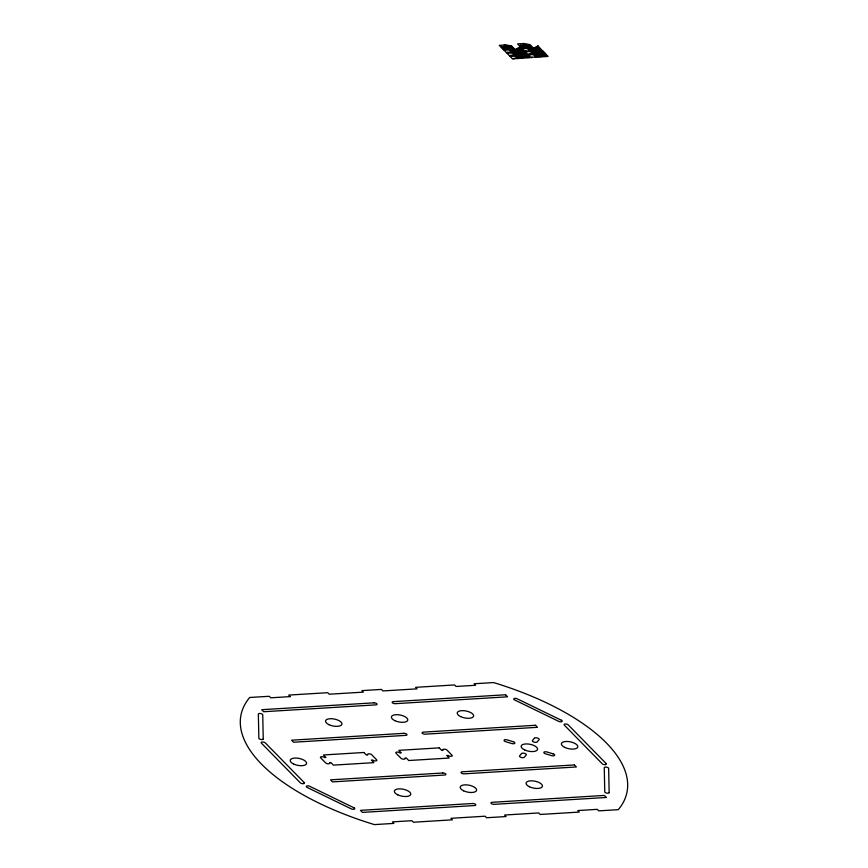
<?xml version="1.0" encoding="UTF-8"?>
<svg xmlns="http://www.w3.org/2000/svg" width="868" height="868" viewBox="0 0 868 868"><rect width="100%" height="100%" fill="white"/><g stroke="black" fill="none" stroke-linecap="round" stroke-linejoin="round"><path stroke-width="1.3" d="M606.309 797.475L494.131 804.332A2.224 0.944 11.3 0 1 491.19 803.442A2.224 0.944 11.3 0 1 492.145 802.303L604.334 795.435L606.331 797.475M510.97 49.378L513.411 51.635L511.209 49.367C520.746 54.543 509.592 49.411 513.563 49.226C520.16 54.988 510.992 48.022 514.984 49.281L517.61 51.982L512.673 52.275L510.048 49.574L510.948 49.519M514.019 52.503L516.46 54.76L514.257 52.492C523.784 57.668 512.63 52.536 516.601 52.351C523.198 58.113 514.03 51.147 518.022 52.405L520.648 55.107L515.722 55.4L513.096 52.698L513.997 52.644M517.013 55.595L519.455 57.841L517.252 55.574C526.789 60.749 515.635 55.617 519.606 55.433C526.203 61.194 517.035 54.239 521.028 55.498L523.654 58.189L518.717 58.481L516.091 55.78L516.992 55.736M542.088 54.695L543.249 54.749L542.229 54.684M545.202 54.51L544.16 54.565L545.516 54.977L544.985 54.445M526.941 55.91L525.899 55.975M529.263 44.789L528.341 44.973M527.191 44.908L526.268 45.093M527.473 56.463L526.561 56.648M524.749 55.91L523.827 56.095M525.4 56.583L524.489 56.778M524.207 56.073L523.968 56.095M521.527 753.565L519.628 755.844A2.506 1.063 11.3 0 0 521.212 757.46A2.506 1.063 11.3 0 0 524.315 757.265L526.225 754.997A2.506 1.063 11.3 0 0 524.63 753.381A2.506 1.063 11.3 0 0 521.527 753.565M534.406 738.234L532.496 740.502A2.506 1.063 11.3 0 0 534.08 742.118A2.506 1.063 11.3 0 0 537.194 741.934L539.093 739.655A2.506 1.063 11.3 0 0 537.509 738.039A2.506 1.063 11.3 0 0 534.406 738.234M519.606 47.187L515.939 49.053L516.417 49.812L518.76 51.95L523.697 51.668L519.606 47.187M537.986 45.895L534.319 47.762L534.796 48.532L537.151 50.669L542.077 50.377L537.986 45.895M290.216 696.603L270.707 697.818L269.221 696.288L249.702 697.481A196.808 83.48 11.3 0 0 374.39 824.6L393.898 823.406L392.412 821.877L411.92 820.694L413.418 822.224L452.445 819.826L450.948 818.307L485.093 816.213L486.59 817.743L506.098 816.549L504.601 815.03L538.757 812.936L540.243 814.466L579.271 812.079L577.773 810.549L597.271 809.345L598.768 810.864L618.276 809.67A196.808 83.48 11.3 0 0 493.61 682.573L474.091 683.767L475.588 685.286L456.069 686.469L454.572 684.95L415.555 687.337L417.052 688.856L382.896 690.939L381.399 689.42L361.891 690.613L363.377 692.132L329.232 694.216L327.735 692.697L288.719 695.084L290.216 696.603M373.869 702.83L261.669 709.698L263.655 711.738L375.855 704.87A2.224 0.944 11.3 0 0 376.81 703.731A2.224 0.944 11.3 0 0 373.869 702.83M505.577 694.769L393.378 701.637A2.224 0.944 11.3 0 0 392.423 702.776A2.224 0.944 11.3 0 0 395.374 703.677L507.552 696.809L505.577 694.769M403.783 733.33L291.583 740.198L293.579 742.238L405.779 735.37A2.224 0.944 11.3 0 0 406.734 734.23A2.224 0.944 11.3 0 0 403.783 733.33M535.491 725.268L423.291 732.136A2.224 0.944 11.3 0 0 422.336 733.276A2.224 0.944 11.3 0 0 425.287 734.176L537.466 727.308L535.491 725.268M363.909 752.491L323.417 754.965L325.912 757.504L324.578 757.59A2.224 0.944 11.3 0 0 321.627 756.69A2.224 0.944 11.3 0 0 320.672 757.829L325.663 762.907A2.224 0.944 11.3 0 0 328.603 763.807A2.224 0.944 11.3 0 0 329.558 762.668L330.903 762.592L333.399 765.131L373.88 762.657L371.385 760.108L372.73 760.032A2.224 0.944 11.3 0 0 375.681 760.932A2.224 0.944 11.3 0 0 376.625 759.793L371.645 754.704A2.224 0.944 11.3 0 0 368.694 753.815A2.224 0.944 11.3 0 0 367.739 754.943L366.404 755.03L363.909 752.491M439.251 747.869L398.77 750.353L401.266 752.892L399.92 752.979A2.224 0.944 11.3 0 0 396.98 752.079A2.224 0.944 11.3 0 0 396.025 753.218L401.005 758.296A2.224 0.944 11.3 0 0 403.956 759.196A2.224 0.944 11.3 0 0 404.911 758.057L406.257 757.981L408.741 760.52L449.233 758.046L446.738 755.496L448.083 755.42A2.224 0.944 11.3 0 0 451.024 756.321A2.224 0.944 11.3 0 0 451.978 755.182L446.998 750.093A2.224 0.944 11.3 0 0 444.047 749.192A2.224 0.944 11.3 0 0 443.092 750.332L441.747 750.419L439.251 747.869M442.713 772.997L330.513 779.855L332.498 781.894L444.698 775.026A2.224 0.944 11.3 0 0 445.653 773.887A2.224 0.944 11.3 0 0 442.713 772.997M574.421 764.936L462.221 771.804A2.224 0.944 11.3 0 0 461.266 772.932A2.224 0.944 11.3 0 0 464.217 773.833L576.385 766.965L574.421 764.936M472.626 803.497L360.426 810.365L362.423 812.394L474.622 805.537A2.224 0.944 11.3 0 0 475.577 804.397A2.224 0.944 11.3 0 0 472.626 803.497M522.514 43.595L517.588 43.888L521.603 48.293L527.039 47.968L522.514 43.595M504.189 45.06L499.263 45.353L503.277 49.758L508.713 49.433L504.189 45.06M524.315 44.073L523.393 43.4L530.098 44.648L532.919 47.556L527.994 47.849L524.315 44.073M505.881 45.429L504.959 44.745L511.653 46.004L514.485 48.912L509.549 49.205L505.881 45.429M521.05 45.331L520.008 45.396L521.05 45.331M523.122 45.212L522.08 45.266L523.122 45.212M508.756 46.254L507.715 46.319L508.756 46.254M510.829 46.134L509.787 46.199L510.829 46.134M502.724 46.796L501.693 46.861L502.724 46.796M504.796 46.677L503.765 46.742L504.796 46.677M521.039 46.037L521.57 46.579L521.039 46.037M522.341 45.961L522.861 46.503L522.341 45.961M523.632 45.885L524.153 46.427L523.632 45.885M527.18 45.613L527.711 46.156L527.18 45.613M528.482 45.537L529.003 46.08L528.482 45.537M529.773 45.461L530.294 46.004L529.773 45.461M508.746 46.97L509.266 47.501L508.746 46.97M510.037 46.894L510.568 47.425L510.037 46.894M511.339 46.818L511.86 47.349L511.339 46.818M502.724 47.512L503.245 48.044L502.724 47.512M504.015 47.436L504.536 47.968L504.015 47.436M505.306 47.349L505.838 47.892L505.306 47.349M522.091 47.122L522.612 47.664L522.091 47.122M523.382 47.046L523.914 47.577L523.382 47.046M524.684 46.97L525.205 47.501L524.684 46.97M528.232 46.698L528.753 47.23L528.232 46.698M529.523 46.622L530.055 47.154L529.523 46.622M530.825 46.546L531.346 47.078L530.825 46.546M509.798 48.044L510.319 48.586L509.798 48.044M511.089 47.968L511.61 48.51L511.089 47.968M512.38 47.892L512.912 48.434L512.38 47.892M503.765 48.586L504.297 49.129L503.765 48.586M505.067 48.51L505.588 49.053L505.067 48.51M506.359 48.434L506.879 48.977L506.359 48.434M529.415 48.152L528.493 48.348L531.118 51.049L536.044 50.756L533.419 48.055C529.426 46.796 538.594 53.762 532.008 48C528.026 48.185 539.18 53.317 529.654 48.141L531.856 50.409L529.415 48.152M536.348 47.729L535.306 47.794L536.348 47.729M538.42 47.61L537.379 47.664L538.42 47.61M517.957 49.009L516.927 49.075L517.957 49.009M520.03 48.89L518.999 48.955L520.03 48.89M527.299 48.467L522.373 48.76L524.999 51.451L526.051 51.396L525.509 50.843L529.925 51.169L527.299 48.467M505.762 49.856L503.928 50.105L506.554 52.807L507.606 52.742L507.075 52.188L511.491 52.514L508.865 49.812L505.762 49.856M536.337 48.434L536.858 48.977L536.337 48.434M537.628 48.358L538.16 48.901L537.628 48.358M538.93 48.282L539.451 48.825L538.93 48.282M517.957 49.726L518.478 50.257L517.957 49.726M519.248 49.65L519.78 50.181L519.248 49.65M520.55 49.574L521.071 50.105L520.55 49.574M537.39 49.519L537.91 50.051L537.39 49.519M538.681 49.443L539.202 49.975L538.681 49.443M539.972 49.367L540.504 49.899L539.972 49.367M519.01 50.8L519.531 51.342L519.01 50.8M520.301 50.724L520.822 51.266L520.301 50.724M521.592 50.648L522.124 51.19L521.592 50.648M532.453 51.277L531.531 51.472L534.156 54.174L539.093 53.881L536.467 51.179C532.464 49.921 541.632 56.887 535.046 51.125C531.075 51.31 542.218 56.442 532.692 51.266L534.894 53.534L532.453 51.277M538.41 50.897L537.249 50.973L539.994 53.805L545.44 53.48L542.684 50.648L538.41 50.897M520.03 52.188L518.858 52.254L521.614 55.085L527.06 54.771L524.305 51.939L520.03 52.188M527.234 51.635L525.411 51.885L528.037 54.575L529.089 54.521L528.786 53.946L530.381 54.445L529.849 53.892L531.683 54.369L531.14 53.816L532.963 54.293L530.337 51.592L527.234 51.635M508.8 52.981L506.977 53.23L509.603 55.932L510.655 55.867L510.113 55.313L511.946 55.791L511.404 55.237L514.529 55.639L511.903 52.937L508.8 52.981M539.44 51.559L539.972 52.091L539.44 51.559M540.742 51.472L541.263 52.015L540.742 51.472M542.033 51.396L542.554 51.939L542.033 51.396M521.06 52.84L521.581 53.382L521.06 52.84M522.352 52.764L522.883 53.306L522.352 52.764M523.654 52.688L524.174 53.23L523.654 52.688M540.493 52.633L541.014 53.176L540.493 52.633M541.784 52.557L542.316 53.1L541.784 52.557M543.086 52.481L543.607 53.013L543.086 52.481M522.113 53.914L522.634 54.456L522.113 53.914M523.404 53.838L523.936 54.38L523.404 53.838M524.706 53.762L525.227 54.304L524.706 53.762M530.24 54.717L528.406 54.966L531.032 57.668L532.084 57.603L531.552 57.049L535.968 57.375L533.343 54.673L530.24 54.717M535.458 54.358L534.536 54.554L537.162 57.255L542.088 56.962L539.462 54.261L538.279 54.196L540.493 56.463L538.041 54.207L537.118 54.402L539.191 56.539L536.88 54.424L535.697 54.348L537.661 56.626L535.458 54.358M545.581 53.903L540.645 54.196L543.14 56.767L548.077 56.474L545.581 53.903M511.805 56.073L509.972 56.311L512.597 59.013L513.65 58.948L513.357 58.384L514.952 58.872L514.409 58.319L517.534 58.72L514.908 56.029L511.805 56.073M527.202 55.194L522.265 55.487L524.76 58.047L529.697 57.755L527.202 55.194M543.693 54.521L544.214 55.053L543.693 54.521M525.314 55.802L525.834 56.344L525.314 55.802M526.605 55.726L527.136 56.268L526.605 55.726M543.78 55.302L542.75 55.368L543.78 55.302M545.853 55.183L544.822 55.237L545.853 55.183M543.444 55.671L544.561 56.105L543.444 55.671M544.746 55.595L545.267 56.138L544.746 55.595M546.037 55.519L545.473 55.91L546.634 55.975L546.037 55.519M525.064 56.962L526.182 57.386L525.064 56.962M526.366 56.887L526.887 57.418L526.366 56.887M527.657 56.8L527.755 57.158C525.867 57.158 529.382 57.755 527.657 56.8M513.162 741.684L507.27 739.894A2.506 1.063 11.3 0 0 504.167 740.078A2.506 1.063 11.3 0 0 505.751 741.695L511.643 743.496A2.506 1.063 11.3 0 0 514.757 743.301A2.506 1.063 11.3 0 0 513.162 741.684M552.97 753.804L547.068 752.003A2.506 1.063 11.3 0 0 543.965 752.198A2.506 1.063 11.3 0 0 545.56 753.815L551.451 755.605A2.506 1.063 11.3 0 0 554.554 755.42A2.506 1.063 11.3 0 0 552.97 753.804M561.336 720.234L517.241 698.827A2.224 0.944 11.3 0 0 514.171 698.534A2.224 0.944 11.3 0 0 514.637 699.944L558.742 721.362A2.224 0.944 11.3 0 0 561.802 721.655A2.224 0.944 11.3 0 0 561.336 720.234M353.862 807.728L309.757 786.321A2.224 0.944 11.3 0 0 306.697 786.028A2.224 0.944 11.3 0 0 307.163 787.45L351.258 808.857A2.224 0.944 11.3 0 0 354.328 809.15A2.224 0.944 11.3 0 0 353.862 807.728M606.135 763.525L568.236 724.889A2.224 0.944 11.3 0 0 565.285 723.988A2.224 0.944 11.3 0 0 564.33 725.127L602.229 763.764A2.224 0.944 11.3 0 0 605.18 764.665A2.224 0.944 11.3 0 0 606.135 763.525M304.191 782.545L265.293 742.889A2.224 0.944 11.3 0 0 262.342 741.999A2.224 0.944 11.3 0 0 261.387 743.127L300.285 782.784A2.224 0.944 11.3 0 0 303.236 783.685A2.224 0.944 11.3 0 0 304.191 782.545M609.152 792.527L608.642 768.451A2.224 0.944 11.3 0 0 606.428 767.149A2.224 0.944 11.3 0 0 604.258 767.757L604.768 791.833A2.224 0.944 11.3 0 0 606.982 793.146A2.224 0.944 11.3 0 0 609.152 792.527M263.243 738.907L262.733 714.831A2.224 0.944 11.3 0 0 260.519 713.518A2.224 0.944 11.3 0 0 258.349 714.136L258.859 738.212A2.224 0.944 11.3 0 0 261.073 739.514A2.224 0.944 11.3 0 0 263.243 738.907M524.576 749.898A8.354 3.537 11.3 0 0 537.542 749.431A8.354 3.537 11.3 0 0 525.975 743.919A8.354 3.537 11.3 0 0 524.576 749.898M293.612 764.024A8.354 3.537 11.3 0 0 306.578 763.569A8.354 3.537 11.3 0 0 295.011 758.057A8.354 3.537 11.3 0 0 293.612 764.024M564.818 747.435A8.354 3.537 11.3 0 0 577.795 746.968A8.354 3.537 11.3 0 0 566.229 741.456A8.354 3.537 11.3 0 0 564.818 747.435M328.95 724.682A8.354 3.537 11.3 0 0 341.916 724.216A8.354 3.537 11.3 0 0 330.35 718.704A8.354 3.537 11.3 0 0 328.95 724.682M394.799 720.646A8.354 3.537 11.3 0 0 407.765 720.19A8.354 3.537 11.3 0 0 396.199 714.679A8.354 3.537 11.3 0 0 394.799 720.646M460.648 716.621A8.354 3.537 11.3 0 0 473.613 716.154A8.354 3.537 11.3 0 0 462.047 710.642A8.354 3.537 11.3 0 0 460.648 716.621M397.772 794.838A8.354 3.537 11.3 0 0 410.738 794.383A8.354 3.537 11.3 0 0 399.171 788.871A8.354 3.537 11.3 0 0 397.772 794.838M463.62 790.813A8.354 3.537 11.3 0 0 476.586 790.347A8.354 3.537 11.3 0 0 465.02 784.835A8.354 3.537 11.3 0 0 463.62 790.813M529.469 786.777A8.354 3.537 11.3 0 0 542.435 786.321A8.354 3.537 11.3 0 0 530.869 780.809A8.354 3.537 11.3 0 0 529.469 786.777"/></g></svg>
